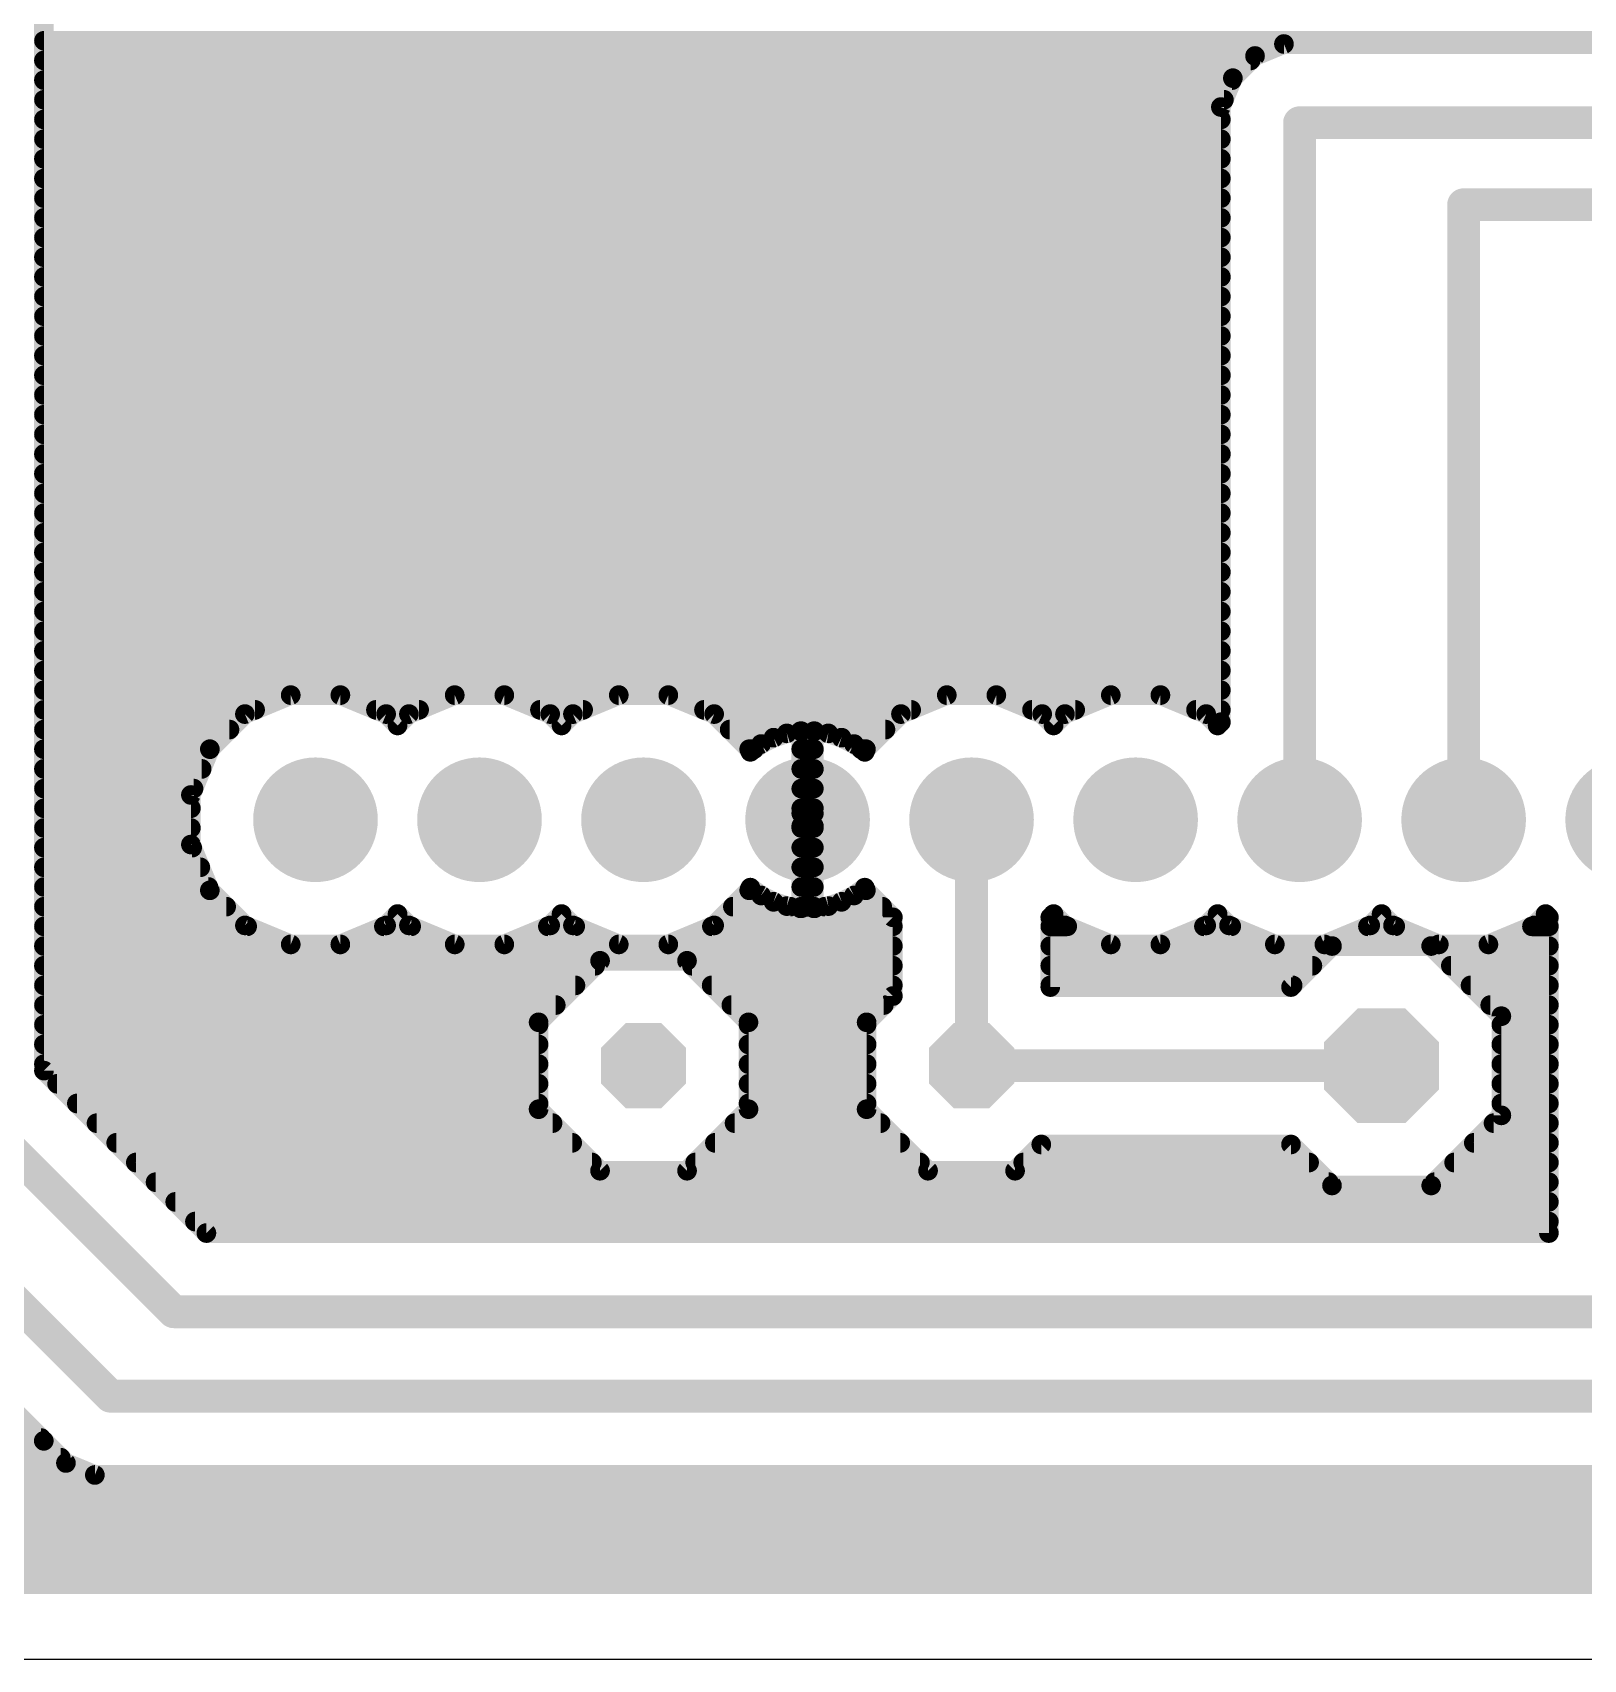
# Model space of a CAD drawing. Header units: millimetres. Extents: x 0 to 653, y 0 to 287.
# Drawn here: x 19.43 to 43.45, y 96.1 to 121.3 of the extents above; entities that cross this region are included whole.
import ezdxf

# ---------------------------------------------------------------- set-up
doc = ezdxf.new("R2010")
doc.units = ezdxf.units.MM
for name, color, linetype in [('16', 7, 'Continuous'), ('17', 7, 'Continuous'), ('20', 7, 'Continuous')]:
    doc.layers.add(name, color=color, linetype=linetype)

# ---------------------------------------------------------------- blocks, each defined once
blk = doc.blocks.new('ROUNDP')
at = {"const_width": 0.5}
blk.add_lwpolyline([(0, -0.25, 1), (0, 0.25, 1), (0, -0.25)], format="xyb", dxfattribs=at)
blk = doc.blocks.new('OCTAGONP')
at = {"const_width": 0.5}
blk.add_lwpolyline([(-0.25, -0.1036), (-0.25, 0.1036), (-0.1036, 0.25), (0.1036, 0.25), (0.25, 0.1036), (0.25, -0.1036), (0.1036, -0.25), (-0.1036, -0.25), (-0.25, -0.1036), (-0.25, 0.1036)], dxfattribs=at)

msp = doc.modelspace()

# ---------------------------------------------------------------- linework, layer by layer
at = {"layer": '16'}
for points, const_width in [([(19.607, 125.607), (19.607, 105.22)], 0.305), ([(19.607, 121.17), (66.856, 121.17)], 0.305), ([(38.362, 120.934), (38.81, 121.119)], 0.305), ([(38.81, 121.119), (66.805, 121.119)], 0.305), ([(19.607, 120.865), (38.294, 120.865)], 0.305), ([(38.019, 120.591), (38.362, 120.934)], 0.305), ([(19.607, 120.561), (38.006, 120.561)], 0.305), ([(37.833, 120.143), (38.019, 120.591)], 0.305), ([(19.607, 120.256), (37.88, 120.256)], 0.305), ([(37.833, 110.616), (37.833, 120.143)], 0.305), ([(19.607, 119.951), (37.833, 119.951)], 0.305), ([(39.053, 109.105), (39.053, 119.9)], 0.508), ([(39.053, 119.9), (67.31, 119.9)], 0.508), ([(19.607, 119.646), (37.833, 119.646)], 0.305), ([(19.607, 119.341), (37.833, 119.341)], 0.305), ([(19.607, 119.037), (37.833, 119.037)], 0.305), ([(19.607, 118.732), (37.833, 118.732)], 0.305), ([(41.593, 109.105), (41.593, 118.63)], 0.508), ([(41.593, 118.63), (67.945, 118.63)], 0.508), ([(19.607, 118.427), (37.833, 118.427)], 0.305), ([(19.607, 118.122), (37.833, 118.122)], 0.305), ([(19.607, 117.817), (37.833, 117.817)], 0.305), ([(19.607, 117.513), (37.833, 117.513)], 0.305), ([(19.607, 117.208), (37.833, 117.208)], 0.305), ([(19.607, 116.903), (37.833, 116.903)], 0.305), ([(19.607, 116.598), (37.833, 116.598)], 0.305), ([(19.607, 116.293), (37.833, 116.293)], 0.305), ([(19.607, 115.989), (37.833, 115.989)], 0.305), ([(19.607, 115.684), (37.833, 115.684)], 0.305), ([(19.607, 115.379), (37.833, 115.379)], 0.305), ([(19.607, 115.074), (37.833, 115.074)], 0.305), ([(19.607, 114.769), (37.833, 114.769)], 0.305), ([(19.607, 114.465), (37.833, 114.465)], 0.305), ([(19.607, 114.16), (37.833, 114.16)], 0.305), ([(19.607, 113.855), (37.833, 113.855)], 0.305), ([(19.607, 113.55), (37.833, 113.55)], 0.305), ([(19.607, 113.245), (37.833, 113.245)], 0.305), ([(19.607, 112.941), (37.833, 112.941)], 0.305), ([(19.607, 112.636), (37.833, 112.636)], 0.305), ([(19.607, 112.331), (37.833, 112.331)], 0.305), ([(19.607, 112.026), (37.833, 112.026)], 0.305), ([(19.607, 111.721), (37.833, 111.721)], 0.305), ([(19.607, 111.417), (37.833, 111.417)], 0.305), ([(19.607, 111.112), (37.833, 111.112)], 0.305), ([(22.719, 110.742), (23.428, 111.036)], 0.305), ([(23.428, 111.036), (24.197, 111.036)], 0.305), ([(24.197, 111.036), (24.906, 110.742)], 0.305), ([(25.259, 110.742), (25.968, 111.036)], 0.305), ([(25.968, 111.036), (26.736, 111.036)], 0.305), ([(26.736, 111.036), (27.446, 110.742)], 0.305), ([(27.799, 110.742), (28.509, 111.036)], 0.305), ([(28.509, 111.036), (29.276, 111.036)], 0.305), ([(29.276, 111.036), (29.986, 110.742)], 0.305), ([(32.879, 110.742), (33.589, 111.036)], 0.305), ([(33.589, 111.036), (34.356, 111.036)], 0.305), ([(34.356, 111.036), (35.066, 110.742)], 0.305), ([(35.419, 110.742), (36.129, 111.036)], 0.305), ([(36.129, 111.036), (36.897, 111.036)], 0.305), ([(36.897, 111.036), (37.606, 110.742)], 0.305), ([(19.607, 110.807), (22.877, 110.807)], 0.305), ([(22.176, 110.199), (22.719, 110.742)], 0.305), ([(24.748, 110.807), (25.417, 110.807)], 0.305), ([(24.906, 110.742), (25.082, 110.565)], 0.305), ([(25.082, 110.565), (25.259, 110.742)], 0.305), ([(27.288, 110.807), (27.957, 110.807)], 0.305), ([(27.446, 110.742), (27.622, 110.565)], 0.305), ([(27.622, 110.565), (27.799, 110.742)], 0.305), ([(29.828, 110.807), (33.037, 110.807)], 0.305), ([(29.986, 110.742), (30.529, 110.199)], 0.305), ([(32.336, 110.199), (32.879, 110.742)], 0.305), ([(34.908, 110.807), (35.577, 110.807)], 0.305), ([(35.066, 110.742), (35.242, 110.565)], 0.305), ([(35.242, 110.565), (35.419, 110.742)], 0.305), ([(37.448, 110.807), (37.833, 110.807)], 0.305), ([(37.606, 110.742), (37.782, 110.565)], 0.305), ([(19.607, 110.502), (22.48, 110.502)], 0.305), ([(30.226, 110.502), (32.639, 110.502)], 0.305), ([(31.111, 110.443), (31.325, 110.477)], 0.305), ([(31.325, 110.477), (31.335, 110.477)], 0.305), ([(31.335, 110.477), (31.335, 109.203)], 0.305), ([(31.53, 109.203), (31.53, 110.477)], 0.305), ([(31.53, 110.477), (31.54, 110.477)], 0.305), ([(31.54, 110.477), (31.754, 110.443)], 0.305), ([(37.782, 110.565), (37.833, 110.616)], 0.305), ([(30.546, 110.157), (30.714, 110.278)], 0.305), ([(30.714, 110.278), (30.906, 110.376)], 0.305), ([(30.906, 110.376), (31.111, 110.443)], 0.305), ([(31.754, 110.443), (31.959, 110.376)], 0.305), ([(31.959, 110.376), (32.151, 110.278)], 0.305), ([(32.151, 110.278), (32.319, 110.157)], 0.305), ([(19.607, 110.197), (22.175, 110.197)], 0.305), ([(21.882, 109.489), (22.176, 110.199)], 0.305), ([(30.529, 110.199), (30.546, 110.157)], 0.305), ([(30.529, 110.197), (30.602, 110.197)], 0.305), ([(31.335, 110.197), (31.53, 110.197)], 0.305), ([(32.263, 110.197), (32.336, 110.197)], 0.305), ([(32.319, 110.157), (32.336, 110.199)], 0.305), ([(19.607, 109.893), (22.049, 109.893)], 0.305), ([(31.335, 109.893), (31.53, 109.893)], 0.305), ([(19.607, 109.588), (21.923, 109.588)], 0.305), ([(21.882, 108.721), (21.882, 109.489)], 0.305), ([(31.335, 109.588), (31.53, 109.588)], 0.305), ([(19.607, 109.283), (21.882, 109.283)], 0.305), ([(31.335, 109.283), (31.53, 109.283)], 0.305), ([(31.335, 109.203), (31.53, 109.203)], 0.305), ([(33.972, 105.295), (33.972, 109.105)], 0.508), ([(19.607, 108.978), (21.882, 108.978)], 0.305), ([(31.53, 109.008), (31.335, 109.008)], 0.305), ([(31.335, 109.008), (31.335, 107.734)], 0.305), ([(31.335, 108.978), (31.53, 108.978)], 0.305), ([(31.53, 107.734), (31.53, 109.008)], 0.305), ([(22.176, 108.012), (21.882, 108.721)], 0.305), ([(19.607, 108.673), (21.902, 108.673)], 0.305), ([(31.335, 108.673), (31.53, 108.673)], 0.305), ([(19.607, 108.369), (22.028, 108.369)], 0.305), ([(31.335, 108.369), (31.53, 108.369)], 0.305), ([(19.607, 108.064), (22.154, 108.064)], 0.305), ([(22.719, 107.469), (22.176, 108.012)], 0.305), ([(30.529, 108.012), (29.986, 107.469)], 0.305), ([(30.546, 108.054), (30.529, 108.012)], 0.305), ([(30.714, 107.932), (30.546, 108.054)], 0.305), ([(31.335, 108.064), (31.53, 108.064)], 0.305), ([(32.319, 108.054), (32.151, 107.932)], 0.305), ([(32.336, 108.012), (32.319, 108.054)], 0.305), ([(32.753, 107.594), (32.336, 108.012)], 0.305), ([(19.607, 107.759), (22.429, 107.759)], 0.305), ([(30.276, 107.759), (31.164, 107.759)], 0.305), ([(30.906, 107.834), (30.714, 107.932)], 0.305), ([(31.111, 107.767), (30.906, 107.834)], 0.305), ([(31.325, 107.734), (31.111, 107.767)], 0.305), ([(31.335, 107.734), (31.325, 107.734)], 0.305), ([(31.335, 107.759), (31.53, 107.759)], 0.305), ([(31.54, 107.734), (31.53, 107.734)], 0.305), ([(31.754, 107.767), (31.54, 107.734)], 0.305), ([(31.701, 107.759), (32.589, 107.759)], 0.305), ([(31.959, 107.834), (31.754, 107.767)], 0.305), ([(32.151, 107.932), (31.959, 107.834)], 0.305), ([(19.607, 107.454), (22.754, 107.454)], 0.305), ([(23.428, 107.175), (22.719, 107.469)], 0.305), ([(24.906, 107.469), (24.197, 107.175)], 0.305), ([(24.871, 107.454), (25.294, 107.454)], 0.305), ([(25.082, 107.645), (24.906, 107.469)], 0.305), ([(25.259, 107.469), (25.082, 107.645)], 0.305), ([(25.968, 107.175), (25.259, 107.469)], 0.305), ([(27.446, 107.469), (26.736, 107.175)], 0.305), ([(27.411, 107.454), (27.834, 107.454)], 0.305), ([(27.622, 107.645), (27.446, 107.469)], 0.305), ([(27.799, 107.469), (27.622, 107.645)], 0.305), ([(28.509, 107.175), (27.799, 107.469)], 0.305), ([(29.986, 107.469), (29.276, 107.175)], 0.305), ([(29.951, 107.454), (32.753, 107.454)], 0.305), ([(32.753, 106.375), (32.753, 107.594)], 0.305), ([(35.242, 107.645), (35.192, 107.594)], 0.305), ([(35.192, 107.594), (35.192, 106.514)], 0.305), ([(35.192, 107.454), (35.454, 107.454)], 0.305), ([(35.419, 107.469), (35.242, 107.645)], 0.305), ([(36.129, 107.175), (35.419, 107.469)], 0.305), ([(37.606, 107.469), (36.897, 107.175)], 0.305), ([(37.571, 107.454), (37.994, 107.454)], 0.305), ([(37.782, 107.645), (37.606, 107.469)], 0.305), ([(37.959, 107.469), (37.782, 107.645)], 0.305), ([(38.669, 107.175), (37.959, 107.469)], 0.305), ([(40.146, 107.469), (39.437, 107.175)], 0.305), ([(40.111, 107.454), (40.534, 107.454)], 0.305), ([(40.322, 107.645), (40.146, 107.469)], 0.305), ([(40.499, 107.469), (40.322, 107.645)], 0.305), ([(41.209, 107.175), (40.499, 107.469)], 0.305), ([(42.686, 107.469), (41.977, 107.175)], 0.305), ([(42.651, 107.454), (42.913, 107.454)], 0.305), ([(42.862, 107.645), (42.686, 107.469)], 0.305), ([(42.913, 107.594), (42.862, 107.645)], 0.305), ([(42.913, 102.704), (42.913, 107.594)], 0.305), ([(19.607, 107.149), (32.753, 107.149)], 0.305), ([(24.197, 107.175), (23.428, 107.175)], 0.305), ([(26.736, 107.175), (25.968, 107.175)], 0.305), ([(29.276, 107.175), (28.509, 107.175)], 0.305), ([(35.192, 107.149), (39.554, 107.149)], 0.305), ([(36.897, 107.175), (36.129, 107.175)], 0.305), ([(39.437, 107.175), (38.669, 107.175)], 0.305), ([(38.919, 106.514), (39.554, 107.149)], 0.305), ([(39.554, 107.149), (41.09, 107.149)], 0.305), ([(41.09, 107.149), (42.177, 106.063)], 0.305), ([(41.09, 107.149), (42.913, 107.149)], 0.305), ([(41.977, 107.175), (41.209, 107.175)], 0.305), ([(19.607, 106.845), (28.143, 106.845)], 0.305), ([(27.267, 105.968), (28.219, 106.921)], 0.305), ([(28.219, 106.921), (29.566, 106.921)], 0.305), ([(29.566, 106.921), (30.518, 105.968)], 0.305), ([(29.642, 106.845), (32.753, 106.845)], 0.305), ([(35.192, 106.845), (39.25, 106.845)], 0.305), ([(41.395, 106.845), (42.913, 106.845)], 0.305), ([(19.607, 106.54), (27.838, 106.54)], 0.305), ([(29.947, 106.54), (32.753, 106.54)], 0.305), ([(35.192, 106.54), (38.945, 106.54)], 0.305), ([(35.192, 106.514), (38.919, 106.514)], 0.305), ([(41.7, 106.54), (42.913, 106.54)], 0.305), ([(19.607, 106.235), (27.533, 106.235)], 0.305), ([(30.252, 106.235), (32.613, 106.235)], 0.305), ([(32.347, 105.968), (32.753, 106.375)], 0.305), ([(42.005, 106.235), (42.913, 106.235)], 0.305), ([(19.607, 105.93), (27.267, 105.93)], 0.305), ([(27.267, 104.622), (27.267, 105.968)], 0.305), ([(30.518, 105.968), (30.518, 104.622)], 0.305), ([(30.518, 105.93), (32.347, 105.93)], 0.305), ([(32.347, 104.622), (32.347, 105.968)], 0.305), ([(42.177, 106.063), (42.177, 104.527)], 0.305), ([(42.177, 105.93), (42.913, 105.93)], 0.305), ([(19.607, 105.625), (27.267, 105.625)], 0.305), ([(30.518, 105.625), (32.347, 105.625)], 0.305), ([(42.177, 105.625), (42.913, 105.625)], 0.305), ([(19.607, 105.321), (27.267, 105.321)], 0.305), ([(19.607, 105.22), (22.122, 102.704)], 0.305), ([(30.518, 105.321), (32.347, 105.321)], 0.305), ([(40.322, 105.295), (33.972, 105.295)], 0.508), ([(42.177, 105.321), (42.913, 105.321)], 0.305), ([(19.811, 105.016), (27.267, 105.016)], 0.305), ([(30.518, 105.016), (32.347, 105.016)], 0.305), ([(42.177, 105.016), (42.913, 105.016)], 0.305), ([(21.617, 101.485), (18.387, 104.715)], 0.508), ([(20.116, 104.711), (27.267, 104.711)], 0.305), ([(30.518, 104.711), (32.347, 104.711)], 0.305), ([(42.177, 104.711), (42.913, 104.711)], 0.305), ([(28.219, 103.67), (27.267, 104.622)], 0.305), ([(30.518, 104.622), (29.566, 103.67)], 0.305), ([(33.299, 103.67), (32.347, 104.622)], 0.305), ([(42.177, 104.527), (41.09, 103.441)], 0.305), ([(20.421, 104.406), (27.483, 104.406)], 0.305), ([(30.302, 104.406), (32.563, 104.406)], 0.305), ([(42.056, 104.406), (42.913, 104.406)], 0.305), ([(20.726, 104.101), (27.787, 104.101)], 0.305), ([(29.998, 104.101), (32.867, 104.101)], 0.305), ([(35.052, 104.076), (34.646, 103.67)], 0.305), ([(38.919, 104.076), (35.052, 104.076)], 0.305), ([(39.554, 103.441), (38.919, 104.076)], 0.305), ([(41.751, 104.101), (42.913, 104.101)], 0.305), ([(17.145, 103.669), (20.637, 100.177)], 0.508), ([(21.03, 103.797), (28.092, 103.797)], 0.305), ([(29.566, 103.67), (28.219, 103.67)], 0.305), ([(29.693, 103.797), (33.172, 103.797)], 0.305), ([(34.646, 103.67), (33.299, 103.67)], 0.305), ([(34.773, 103.797), (39.199, 103.797)], 0.305), ([(41.446, 103.797), (42.913, 103.797)], 0.305), ([(21.335, 103.492), (39.504, 103.492)], 0.305), ([(41.09, 103.441), (39.554, 103.441)], 0.305), ([(41.141, 103.492), (42.913, 103.492)], 0.305), ([(21.64, 103.187), (42.913, 103.187)], 0.305), ([(21.945, 102.882), (42.913, 102.882)], 0.305), ([(22.122, 102.704), (42.913, 102.704)], 0.305), ([(19.604, 99.486), (16.454, 102.636)], 0.305), ([(44.133, 101.485), (21.617, 101.485)], 0.508), ([(20.637, 100.177), (46.672, 100.177)], 0.508), ([(3.856, 99.529), (19.561, 99.529)], 0.305), ([(19.947, 99.143), (19.604, 99.486)], 0.305), ([(3.99, 99.225), (19.866, 99.225)], 0.305), ([(20.395, 98.958), (19.947, 99.143)], 0.305), ([(4.108, 98.92), (86.347, 98.92)], 0.305), ([(46.915, 98.958), (20.395, 98.958)], 0.305), ([(4.108, 98.615), (86.347, 98.615)], 0.305), ([(4.106, 98.31), (86.347, 98.31)], 0.305), ([(3.98, 98.005), (86.347, 98.005)], 0.305), ([(3.831, 97.701), (86.347, 97.701)], 0.305), ([(3.526, 97.396), (86.347, 97.396)], 0.305), ([(3.357, 97.269), (86.347, 97.269)], 0.305)]:
    msp.add_lwpolyline(points, dxfattribs=dict(at, const_width=const_width))
for points, const_width in [([(19.607, 121.094, -1), (19.607, 121.246)], 0.152), ([(38.81, 121.043, -1), (38.81, 121.196)], 0.152), ([(38.781, 121.19, -1), (38.839, 121.049)], 0.152), ([(19.607, 120.789, -1), (19.607, 120.942)], 0.152), ([(38.391, 120.863, -1), (38.333, 121.004)], 0.152), ([(38.294, 120.942, -1), (38.294, 120.789)], 0.152), ([(38.308, 120.988, -1), (38.416, 120.88)], 0.152), ([(19.607, 120.484, -1), (19.607, 120.637)], 0.152), ([(38.073, 120.537, -1), (37.965, 120.645)], 0.152), ([(37.949, 120.62, -1), (38.089, 120.562)], 0.152), ([(38.006, 120.637, -1), (38.006, 120.484)], 0.152), ([(19.607, 120.18, -1), (19.607, 120.332)], 0.152), ([(37.757, 120.143, -1), (37.91, 120.143)], 0.152), ([(37.904, 120.114, -1), (37.763, 120.172)], 0.152), ([(37.88, 120.332, -1), (37.88, 120.18)], 0.152), ([(19.607, 119.875, -1), (19.607, 120.027)], 0.152), ([(37.833, 120.027, -1), (37.833, 119.875)], 0.152), ([(38.925, 119.9, -1), (39.179, 119.9)], 0.254), ([(39.053, 119.773, -1), (39.053, 120.027)], 0.254), ([(19.607, 119.57, -1), (19.607, 119.722)], 0.152), ([(37.833, 119.722, -1), (37.833, 119.57)], 0.152), ([(19.607, 119.265, -1), (19.607, 119.418)], 0.152), ([(37.833, 119.418, -1), (37.833, 119.265)], 0.152), ([(19.607, 118.96, -1), (19.607, 119.113)], 0.152), ([(37.833, 119.113, -1), (37.833, 118.96)], 0.152), ([(19.607, 118.656, -1), (19.607, 118.808)], 0.152), ([(37.833, 118.808, -1), (37.833, 118.656)], 0.152), ([(41.465, 118.63, -1), (41.719, 118.63)], 0.254), ([(41.593, 118.503, -1), (41.593, 118.757)], 0.254), ([(19.607, 118.351, -1), (19.607, 118.503)], 0.152), ([(37.833, 118.503, -1), (37.833, 118.351)], 0.152), ([(19.607, 118.046, -1), (19.607, 118.198)], 0.152), ([(37.833, 118.198, -1), (37.833, 118.046)], 0.152), ([(19.607, 117.741, -1), (19.607, 117.894)], 0.152), ([(37.833, 117.894, -1), (37.833, 117.741)], 0.152), ([(19.607, 117.436, -1), (19.607, 117.589)], 0.152), ([(37.833, 117.589, -1), (37.833, 117.436)], 0.152), ([(19.607, 117.132, -1), (19.607, 117.284)], 0.152), ([(37.833, 117.284, -1), (37.833, 117.132)], 0.152), ([(19.607, 116.827, -1), (19.607, 116.979)], 0.152), ([(37.833, 116.979, -1), (37.833, 116.827)], 0.152), ([(19.607, 116.522, -1), (19.607, 116.674)], 0.152), ([(37.833, 116.674, -1), (37.833, 116.522)], 0.152), ([(19.607, 116.217, -1), (19.607, 116.37)], 0.152), ([(37.833, 116.37, -1), (37.833, 116.217)], 0.152), ([(19.607, 115.912, -1), (19.607, 116.065)], 0.152), ([(37.833, 116.065, -1), (37.833, 115.912)], 0.152), ([(19.607, 115.608, -1), (19.607, 115.76)], 0.152), ([(37.833, 115.76, -1), (37.833, 115.608)], 0.152), ([(19.607, 115.303, -1), (19.607, 115.455)], 0.152), ([(37.833, 115.455, -1), (37.833, 115.303)], 0.152), ([(19.607, 114.998, -1), (19.607, 115.15)], 0.152), ([(37.833, 115.15, -1), (37.833, 114.998)], 0.152), ([(19.607, 114.693, -1), (19.607, 114.846)], 0.152), ([(37.833, 114.846, -1), (37.833, 114.693)], 0.152), ([(19.607, 114.388, -1), (19.607, 114.541)], 0.152), ([(37.833, 114.541, -1), (37.833, 114.388)], 0.152), ([(19.607, 114.084, -1), (19.607, 114.236)], 0.152), ([(37.833, 114.236, -1), (37.833, 114.084)], 0.152), ([(19.607, 113.779, -1), (19.607, 113.931)], 0.152), ([(37.833, 113.931, -1), (37.833, 113.779)], 0.152), ([(19.607, 113.474, -1), (19.607, 113.626)], 0.152), ([(37.833, 113.626, -1), (37.833, 113.474)], 0.152), ([(19.607, 113.169, -1), (19.607, 113.322)], 0.152), ([(37.833, 113.322, -1), (37.833, 113.169)], 0.152), ([(19.607, 112.864, -1), (19.607, 113.017)], 0.152), ([(37.833, 113.017, -1), (37.833, 112.864)], 0.152), ([(19.607, 112.56, -1), (19.607, 112.712)], 0.152), ([(37.833, 112.712, -1), (37.833, 112.56)], 0.152), ([(19.607, 112.255, -1), (19.607, 112.407)], 0.152), ([(37.833, 112.407, -1), (37.833, 112.255)], 0.152), ([(19.607, 111.95, -1), (19.607, 112.102)], 0.152), ([(37.833, 112.102, -1), (37.833, 111.95)], 0.152), ([(19.607, 111.645, -1), (19.607, 111.798)], 0.152), ([(37.833, 111.798, -1), (37.833, 111.645)], 0.152), ([(19.607, 111.34, -1), (19.607, 111.493)], 0.152), ([(37.833, 111.493, -1), (37.833, 111.34)], 0.152), ([(19.607, 111.036, -1), (19.607, 111.188)], 0.152), ([(23.428, 110.959, -1), (23.428, 111.112)], 0.152), ([(23.399, 111.106, -1), (23.458, 110.965)], 0.152), ([(24.167, 110.965, -1), (24.226, 111.106)], 0.152), ([(24.197, 111.112, -1), (24.197, 110.959)], 0.152), ([(25.968, 110.959, -1), (25.968, 111.112)], 0.152), ([(25.939, 111.106, -1), (25.998, 110.965)], 0.152), ([(26.707, 110.965, -1), (26.766, 111.106)], 0.152), ([(26.736, 111.112, -1), (26.736, 110.959)], 0.152), ([(28.509, 110.959, -1), (28.509, 111.112)], 0.152), ([(28.479, 111.106, -1), (28.538, 110.965)], 0.152), ([(29.247, 110.965, -1), (29.306, 111.106)], 0.152), ([(29.276, 111.112, -1), (29.276, 110.959)], 0.152), ([(33.589, 110.959, -1), (33.589, 111.112)], 0.152), ([(33.559, 111.106, -1), (33.618, 110.965)], 0.152), ([(34.327, 110.965, -1), (34.386, 111.106)], 0.152), ([(34.356, 111.112, -1), (34.356, 110.959)], 0.152), ([(36.129, 110.959, -1), (36.129, 111.112)], 0.152), ([(36.099, 111.106, -1), (36.158, 110.965)], 0.152), ([(36.867, 110.965, -1), (36.926, 111.106)], 0.152), ([(36.897, 111.112, -1), (36.897, 110.959)], 0.152), ([(37.833, 111.188, -1), (37.833, 111.036)], 0.152), ([(19.607, 110.731, -1), (19.607, 110.883)], 0.152), ([(22.748, 110.671, -1), (22.69, 110.812)], 0.152), ([(22.665, 110.796, -1), (22.773, 110.688)], 0.152), ([(22.877, 110.883, -1), (22.877, 110.731)], 0.152), ([(24.748, 110.731, -1), (24.748, 110.883)], 0.152), ([(24.852, 110.688, -1), (24.96, 110.796)], 0.152), ([(24.935, 110.812, -1), (24.877, 110.671)], 0.152), ([(25.288, 110.671, -1), (25.23, 110.812)], 0.152), ([(25.205, 110.796, -1), (25.313, 110.688)], 0.152), ([(25.417, 110.883, -1), (25.417, 110.731)], 0.152), ([(27.288, 110.731, -1), (27.288, 110.883)], 0.152), ([(27.392, 110.688, -1), (27.5, 110.796)], 0.152), ([(27.475, 110.812, -1), (27.417, 110.671)], 0.152), ([(27.828, 110.671, -1), (27.77, 110.812)], 0.152), ([(27.745, 110.796, -1), (27.853, 110.688)], 0.152), ([(27.957, 110.883, -1), (27.957, 110.731)], 0.152), ([(29.828, 110.731, -1), (29.828, 110.883)], 0.152), ([(29.932, 110.688, -1), (30.04, 110.796)], 0.152), ([(30.015, 110.812, -1), (29.957, 110.671)], 0.152), ([(32.908, 110.671, -1), (32.85, 110.812)], 0.152), ([(32.825, 110.796, -1), (32.933, 110.688)], 0.152), ([(33.037, 110.883, -1), (33.037, 110.731)], 0.152), ([(34.908, 110.731, -1), (34.908, 110.883)], 0.152), ([(35.012, 110.688, -1), (35.12, 110.796)], 0.152), ([(35.095, 110.812, -1), (35.037, 110.671)], 0.152), ([(35.448, 110.671, -1), (35.39, 110.812)], 0.152), ([(35.365, 110.796, -1), (35.473, 110.688)], 0.152), ([(35.577, 110.883, -1), (35.577, 110.731)], 0.152), ([(37.448, 110.731, -1), (37.448, 110.883)], 0.152), ([(37.552, 110.688, -1), (37.66, 110.796)], 0.152), ([(37.635, 110.812, -1), (37.577, 110.671)], 0.152), ([(37.833, 110.883, -1), (37.833, 110.731)], 0.152), ([(19.607, 110.426, -1), (19.607, 110.578)], 0.152), ([(22.48, 110.578, -1), (22.48, 110.426)], 0.152), ([(25.136, 110.511, -1), (25.029, 110.619)], 0.152), ([(25.136, 110.619, -1), (25.029, 110.511)], 0.152), ([(27.676, 110.511, -1), (27.569, 110.619)], 0.152), ([(27.676, 110.619, -1), (27.569, 110.511)], 0.152), ([(30.226, 110.426, -1), (30.226, 110.578)], 0.152), ([(31.325, 110.401, -1), (31.325, 110.553)], 0.152), ([(31.259, 110.477, -1), (31.411, 110.477)], 0.152), ([(31.313, 110.552, -1), (31.337, 110.401)], 0.152), ([(31.335, 110.553, -1), (31.335, 110.401)], 0.152), ([(31.454, 110.477, -1), (31.606, 110.477)], 0.152), ([(31.53, 110.401, -1), (31.53, 110.553)], 0.152), ([(31.529, 110.401, -1), (31.552, 110.552)], 0.152), ([(31.54, 110.553, -1), (31.54, 110.401)], 0.152), ([(32.639, 110.578, -1), (32.639, 110.426)], 0.152), ([(35.296, 110.511, -1), (35.189, 110.619)], 0.152), ([(35.296, 110.619, -1), (35.189, 110.511)], 0.152), ([(37.836, 110.511, -1), (37.729, 110.619)], 0.152), ([(37.836, 110.619, -1), (37.729, 110.511)], 0.152), ([(37.91, 110.616, -1), (37.757, 110.616)], 0.152), ([(37.779, 110.67, -1), (37.887, 110.562)], 0.152), ([(30.748, 110.21, -1), (30.679, 110.346)], 0.152), ([(30.669, 110.34, -1), (30.758, 110.217)], 0.152), ([(30.93, 110.304, -1), (30.882, 110.449)], 0.152), ([(30.871, 110.444, -1), (30.941, 110.308)], 0.152), ([(31.123, 110.368, -1), (31.099, 110.518)], 0.152), ([(31.088, 110.515, -1), (31.135, 110.371)], 0.152), ([(31.73, 110.371, -1), (31.777, 110.515)], 0.152), ([(31.766, 110.518, -1), (31.742, 110.368)], 0.152), ([(31.924, 110.308, -1), (31.994, 110.444)], 0.152), ([(31.983, 110.449, -1), (31.936, 110.304)], 0.152), ([(32.107, 110.217, -1), (32.196, 110.34)], 0.152), ([(32.186, 110.346, -1), (32.117, 110.21)], 0.152), ([(19.607, 110.121, -1), (19.607, 110.274)], 0.152), ([(22.23, 110.145, -1), (22.122, 110.253)], 0.152), ([(22.106, 110.228, -1), (22.246, 110.169)], 0.152), ([(22.175, 110.274, -1), (22.175, 110.121)], 0.152), ([(30.459, 110.169, -1), (30.599, 110.228)], 0.152), ([(30.529, 110.121, -1), (30.529, 110.274)], 0.152), ([(30.591, 110.095, -1), (30.502, 110.218)], 0.152), ([(30.583, 110.253, -1), (30.475, 110.145)], 0.152), ([(30.617, 110.186, -1), (30.476, 110.128)], 0.152), ([(30.602, 110.274, -1), (30.602, 110.121)], 0.152), ([(31.335, 110.121, -1), (31.335, 110.274)], 0.152), ([(31.53, 110.274, -1), (31.53, 110.121)], 0.152), ([(32.263, 110.121, -1), (32.263, 110.274)], 0.152), ([(32.389, 110.128, -1), (32.248, 110.186)], 0.152), ([(32.39, 110.145, -1), (32.282, 110.253)], 0.152), ([(32.266, 110.228, -1), (32.406, 110.169)], 0.152), ([(32.363, 110.218, -1), (32.274, 110.095)], 0.152), ([(32.336, 110.274, -1), (32.336, 110.121)], 0.152), ([(19.607, 109.816, -1), (19.607, 109.969)], 0.152), ([(22.049, 109.969, -1), (22.049, 109.816)], 0.152), ([(31.335, 109.816, -1), (31.335, 109.969)], 0.152), ([(31.53, 109.969, -1), (31.53, 109.816)], 0.152), ([(19.607, 109.512, -1), (19.607, 109.664)], 0.152), ([(21.806, 109.489, -1), (21.958, 109.489)], 0.152), ([(21.923, 109.664, -1), (21.923, 109.512)], 0.152), ([(31.335, 109.512, -1), (31.335, 109.664)], 0.152), ([(31.53, 109.664, -1), (31.53, 109.512)], 0.152), ([(19.607, 109.207, -1), (19.607, 109.359)], 0.152), ([(21.953, 109.46, -1), (21.812, 109.518)], 0.152), ([(21.882, 109.359, -1), (21.882, 109.207)], 0.152), ([(31.335, 109.127, -1), (31.335, 109.279)], 0.152), ([(31.335, 109.207, -1), (31.335, 109.359)], 0.152), ([(31.53, 109.359, -1), (31.53, 109.207)], 0.152), ([(31.53, 109.279, -1), (31.53, 109.127)], 0.152), ([(33.846, 109.105, -1), (34.099, 109.105)], 0.254), ([(19.607, 108.902, -1), (19.607, 109.054)], 0.152), ([(21.882, 109.054, -1), (21.882, 108.902)], 0.152), ([(31.411, 109.203, -1), (31.259, 109.203)], 0.152), ([(31.335, 108.931, -1), (31.335, 109.084)], 0.152), ([(31.259, 109.008, -1), (31.411, 109.008)], 0.152), ([(31.335, 108.902, -1), (31.335, 109.054)], 0.152), ([(31.606, 109.203, -1), (31.454, 109.203)], 0.152), ([(31.454, 109.008, -1), (31.606, 109.008)], 0.152), ([(31.53, 109.084, -1), (31.53, 108.931)], 0.152), ([(31.53, 109.054, -1), (31.53, 108.902)], 0.152), ([(39.179, 109.105, -1), (38.925, 109.105)], 0.254), ([(41.719, 109.105, -1), (41.465, 109.105)], 0.254), ([(21.812, 108.692, -1), (21.953, 108.75)], 0.152), ([(19.607, 108.597, -1), (19.607, 108.75)], 0.152), ([(21.958, 108.721, -1), (21.806, 108.721)], 0.152), ([(21.902, 108.75, -1), (21.902, 108.597)], 0.152), ([(31.335, 108.597, -1), (31.335, 108.75)], 0.152), ([(31.53, 108.75, -1), (31.53, 108.597)], 0.152), ([(19.607, 108.292, -1), (19.607, 108.445)], 0.152), ([(22.028, 108.445, -1), (22.028, 108.292)], 0.152), ([(31.335, 108.292, -1), (31.335, 108.445)], 0.152), ([(31.53, 108.445, -1), (31.53, 108.292)], 0.152), ([(19.607, 107.988, -1), (19.607, 108.14)], 0.152), ([(22.122, 107.958, -1), (22.23, 108.066)], 0.152), ([(22.246, 108.041, -1), (22.106, 107.983)], 0.152), ([(22.154, 108.14, -1), (22.154, 107.988)], 0.152), ([(30.599, 107.983, -1), (30.459, 108.041)], 0.152), ([(30.502, 107.992, -1), (30.591, 108.115)], 0.152), ([(30.475, 108.066, -1), (30.583, 107.958)], 0.152), ([(30.476, 108.083, -1), (30.617, 108.024)], 0.152), ([(31.335, 107.988, -1), (31.335, 108.14)], 0.152), ([(31.53, 108.14, -1), (31.53, 107.988)], 0.152), ([(32.248, 108.024, -1), (32.389, 108.083)], 0.152), ([(32.282, 107.958, -1), (32.39, 108.066)], 0.152), ([(32.406, 108.041, -1), (32.266, 107.983)], 0.152), ([(32.274, 108.115, -1), (32.363, 107.992)], 0.152), ([(19.607, 107.683, -1), (19.607, 107.835)], 0.152), ([(22.429, 107.835, -1), (22.429, 107.683)], 0.152), ([(30.276, 107.683, -1), (30.276, 107.835)], 0.152), ([(30.679, 107.864, -1), (30.748, 108)], 0.152), ([(30.758, 107.994, -1), (30.669, 107.87)], 0.152), ([(30.882, 107.762, -1), (30.93, 107.907)], 0.152), ([(30.941, 107.902, -1), (30.871, 107.766)], 0.152), ([(31.099, 107.692, -1), (31.123, 107.843)], 0.152), ([(31.135, 107.84, -1), (31.088, 107.695)], 0.152), ([(31.164, 107.835, -1), (31.164, 107.683)], 0.152), ([(31.325, 107.657, -1), (31.325, 107.81)], 0.152), ([(31.335, 107.683, -1), (31.335, 107.835)], 0.152), ([(31.337, 107.809, -1), (31.313, 107.658)], 0.152), ([(31.335, 107.81, -1), (31.335, 107.657)], 0.152), ([(31.53, 107.657, -1), (31.53, 107.81)], 0.152), ([(31.552, 107.658, -1), (31.529, 107.809)], 0.152), ([(31.53, 107.835, -1), (31.53, 107.683)], 0.152), ([(31.54, 107.81, -1), (31.54, 107.657)], 0.152), ([(31.701, 107.683, -1), (31.701, 107.835)], 0.152), ([(31.777, 107.695, -1), (31.73, 107.84)], 0.152), ([(31.742, 107.843, -1), (31.766, 107.692)], 0.152), ([(31.994, 107.766, -1), (31.924, 107.902)], 0.152), ([(31.936, 107.907, -1), (31.983, 107.762)], 0.152), ([(32.196, 107.87, -1), (32.107, 107.994)], 0.152), ([(32.117, 108, -1), (32.186, 107.864)], 0.152), ([(32.589, 107.835, -1), (32.589, 107.683)], 0.152), ([(19.607, 107.378, -1), (19.607, 107.53)], 0.152), ([(22.69, 107.398, -1), (22.748, 107.539)], 0.152), ([(22.773, 107.523, -1), (22.665, 107.415)], 0.152), ([(22.754, 107.53, -1), (22.754, 107.378)], 0.152), ([(24.871, 107.378, -1), (24.871, 107.53)], 0.152), ([(24.96, 107.415, -1), (24.852, 107.523)], 0.152), ([(24.877, 107.539, -1), (24.935, 107.398)], 0.152), ([(25.029, 107.591, -1), (25.136, 107.699)], 0.152), ([(25.029, 107.699, -1), (25.136, 107.591)], 0.152), ([(25.23, 107.398, -1), (25.288, 107.539)], 0.152), ([(25.313, 107.523, -1), (25.205, 107.415)], 0.152), ([(25.294, 107.53, -1), (25.294, 107.378)], 0.152), ([(27.411, 107.378, -1), (27.411, 107.53)], 0.152), ([(27.5, 107.415, -1), (27.392, 107.523)], 0.152), ([(27.417, 107.539, -1), (27.475, 107.398)], 0.152), ([(27.569, 107.591, -1), (27.676, 107.699)], 0.152), ([(27.569, 107.699, -1), (27.676, 107.591)], 0.152), ([(27.77, 107.398, -1), (27.828, 107.539)], 0.152), ([(27.853, 107.523, -1), (27.745, 107.415)], 0.152), ([(27.834, 107.53, -1), (27.834, 107.378)], 0.152), ([(29.951, 107.378, -1), (29.951, 107.53)], 0.152), ([(30.04, 107.415, -1), (29.932, 107.523)], 0.152), ([(29.957, 107.539, -1), (30.015, 107.398)], 0.152), ([(31.411, 107.734, -1), (31.259, 107.734)], 0.152), ([(31.606, 107.734, -1), (31.454, 107.734)], 0.152), ([(32.677, 107.594, -1), (32.83, 107.594)], 0.152), ([(32.807, 107.648, -1), (32.699, 107.54)], 0.152), ([(32.753, 107.53, -1), (32.753, 107.378)], 0.152), ([(35.115, 107.594, -1), (35.268, 107.594)], 0.152), ([(35.246, 107.54, -1), (35.138, 107.648)], 0.152), ([(35.192, 107.378, -1), (35.192, 107.53)], 0.152), ([(35.189, 107.591, -1), (35.296, 107.699)], 0.152), ([(35.189, 107.699, -1), (35.296, 107.591)], 0.152), ([(35.39, 107.398, -1), (35.448, 107.539)], 0.152), ([(35.473, 107.523, -1), (35.365, 107.415)], 0.152), ([(35.454, 107.53, -1), (35.454, 107.378)], 0.152), ([(37.571, 107.378, -1), (37.571, 107.53)], 0.152), ([(37.66, 107.415, -1), (37.552, 107.523)], 0.152), ([(37.577, 107.539, -1), (37.635, 107.398)], 0.152), ([(37.729, 107.591, -1), (37.836, 107.699)], 0.152), ([(37.729, 107.699, -1), (37.836, 107.591)], 0.152), ([(37.93, 107.398, -1), (37.988, 107.539)], 0.152), ([(38.013, 107.523, -1), (37.905, 107.415)], 0.152), ([(37.994, 107.53, -1), (37.994, 107.378)], 0.152), ([(40.111, 107.378, -1), (40.111, 107.53)], 0.152), ([(40.2, 107.415, -1), (40.092, 107.523)], 0.152), ([(40.117, 107.539, -1), (40.175, 107.398)], 0.152), ([(40.269, 107.591, -1), (40.376, 107.699)], 0.152), ([(40.269, 107.699, -1), (40.376, 107.591)], 0.152), ([(40.47, 107.398, -1), (40.528, 107.539)], 0.152), ([(40.553, 107.523, -1), (40.445, 107.415)], 0.152), ([(40.534, 107.53, -1), (40.534, 107.378)], 0.152), ([(42.651, 107.378, -1), (42.651, 107.53)], 0.152), ([(42.74, 107.415, -1), (42.632, 107.523)], 0.152), ([(42.657, 107.539, -1), (42.715, 107.398)], 0.152), ([(42.809, 107.591, -1), (42.916, 107.699)], 0.152), ([(42.809, 107.699, -1), (42.916, 107.591)], 0.152), ([(42.837, 107.594, -1), (42.989, 107.594)], 0.152), ([(42.967, 107.648, -1), (42.859, 107.54)], 0.152), ([(42.913, 107.53, -1), (42.913, 107.378)], 0.152), ([(19.607, 107.073, -1), (19.607, 107.226)], 0.152), ([(23.428, 107.099, -1), (23.428, 107.251)], 0.152), ([(23.458, 107.245, -1), (23.399, 107.104)], 0.152), ([(24.226, 107.104, -1), (24.167, 107.245)], 0.152), ([(24.197, 107.251, -1), (24.197, 107.099)], 0.152), ([(25.968, 107.099, -1), (25.968, 107.251)], 0.152), ([(25.998, 107.245, -1), (25.939, 107.104)], 0.152), ([(26.766, 107.104, -1), (26.707, 107.245)], 0.152), ([(26.736, 107.251, -1), (26.736, 107.099)], 0.152), ([(28.509, 107.099, -1), (28.509, 107.251)], 0.152), ([(28.538, 107.245, -1), (28.479, 107.104)], 0.152), ([(29.306, 107.104, -1), (29.247, 107.245)], 0.152), ([(29.276, 107.251, -1), (29.276, 107.099)], 0.152), ([(32.753, 107.226, -1), (32.753, 107.073)], 0.152), ([(35.192, 107.073, -1), (35.192, 107.226)], 0.152), ([(36.129, 107.099, -1), (36.129, 107.251)], 0.152), ([(36.158, 107.245, -1), (36.099, 107.104)], 0.152), ([(36.926, 107.104, -1), (36.867, 107.245)], 0.152), ([(36.897, 107.251, -1), (36.897, 107.099)], 0.152), ([(38.669, 107.099, -1), (38.669, 107.251)], 0.152), ([(38.698, 107.245, -1), (38.639, 107.104)], 0.152), ([(39.466, 107.104, -1), (39.407, 107.245)], 0.152), ([(39.437, 107.251, -1), (39.437, 107.099)], 0.152), ([(39.554, 107.073, -1), (39.554, 107.226)], 0.152), ([(39.501, 107.203, -1), (39.608, 107.095)], 0.152), ([(39.554, 107.226, -1), (39.554, 107.073)], 0.152), ([(41.037, 107.095, -1), (41.144, 107.203)], 0.152), ([(41.09, 107.073, -1), (41.09, 107.226)], 0.152), ([(41.09, 107.226, -1), (41.09, 107.073)], 0.152), ([(41.209, 107.099, -1), (41.209, 107.251)], 0.152), ([(41.238, 107.245, -1), (41.179, 107.104)], 0.152), ([(42.006, 107.104, -1), (41.947, 107.245)], 0.152), ([(41.977, 107.251, -1), (41.977, 107.099)], 0.152), ([(42.913, 107.226, -1), (42.913, 107.073)], 0.152), ([(19.607, 106.768, -1), (19.607, 106.921)], 0.152), ([(28.219, 106.845, -1), (28.219, 106.997)], 0.152), ([(28.143, 106.921, -1), (28.143, 106.768)], 0.152), ([(28.165, 106.975, -1), (28.273, 106.867)], 0.152), ([(29.512, 106.867, -1), (29.62, 106.975)], 0.152), ([(29.566, 106.997, -1), (29.566, 106.845)], 0.152), ([(29.642, 106.768, -1), (29.642, 106.921)], 0.152), ([(32.753, 106.921, -1), (32.753, 106.768)], 0.152), ([(35.192, 106.768, -1), (35.192, 106.921)], 0.152), ([(39.25, 106.921, -1), (39.25, 106.768)], 0.152), ([(41.395, 106.768, -1), (41.395, 106.921)], 0.152), ([(42.913, 106.921, -1), (42.913, 106.768)], 0.152), ([(19.607, 106.464, -1), (19.607, 106.616)], 0.152), ([(27.838, 106.616, -1), (27.838, 106.464)], 0.152), ([(29.947, 106.464, -1), (29.947, 106.616)], 0.152), ([(32.753, 106.616, -1), (32.753, 106.464)], 0.152), ([(35.192, 106.464, -1), (35.192, 106.616)], 0.152), ([(35.192, 106.438, -1), (35.192, 106.591)], 0.152), ([(35.268, 106.514, -1), (35.115, 106.514)], 0.152), ([(38.973, 106.46, -1), (38.866, 106.568)], 0.152), ([(38.919, 106.591, -1), (38.919, 106.438)], 0.152), ([(38.945, 106.616, -1), (38.945, 106.464)], 0.152), ([(41.7, 106.464, -1), (41.7, 106.616)], 0.152), ([(42.913, 106.616, -1), (42.913, 106.464)], 0.152), ([(19.607, 106.159, -1), (19.607, 106.311)], 0.152), ([(27.533, 106.311, -1), (27.533, 106.159)], 0.152), ([(30.252, 106.159, -1), (30.252, 106.311)], 0.152), ([(32.613, 106.311, -1), (32.613, 106.159)], 0.152), ([(32.83, 106.375, -1), (32.677, 106.375)], 0.152), ([(32.699, 106.429, -1), (32.807, 106.321)], 0.152), ([(42.005, 106.159, -1), (42.005, 106.311)], 0.152), ([(42.913, 106.311, -1), (42.913, 106.159)], 0.152), ([(19.607, 105.854, -1), (19.607, 106.006)], 0.152), ([(27.191, 105.968, -1), (27.343, 105.968)], 0.152), ([(27.321, 105.915, -1), (27.213, 106.022)], 0.152), ([(27.267, 106.006, -1), (27.267, 105.854)], 0.152), ([(30.442, 105.968, -1), (30.594, 105.968)], 0.152), ([(30.518, 105.854, -1), (30.518, 106.006)], 0.152), ([(30.572, 106.022, -1), (30.464, 105.915)], 0.152), ([(32.271, 105.968, -1), (32.423, 105.968)], 0.152), ([(32.401, 105.915, -1), (32.293, 106.022)], 0.152), ([(32.347, 106.006, -1), (32.347, 105.854)], 0.152), ([(42.1, 106.063, -1), (42.253, 106.063)], 0.152), ([(42.177, 105.854, -1), (42.177, 106.006)], 0.152), ([(42.231, 106.117, -1), (42.123, 106.009)], 0.152), ([(42.913, 106.006, -1), (42.913, 105.854)], 0.152), ([(19.607, 105.549, -1), (19.607, 105.702)], 0.152), ([(27.267, 105.702, -1), (27.267, 105.549)], 0.152), ([(30.518, 105.549, -1), (30.518, 105.702)], 0.152), ([(32.347, 105.702, -1), (32.347, 105.549)], 0.152), ([(42.177, 105.549, -1), (42.177, 105.702)], 0.152), ([(42.913, 105.702, -1), (42.913, 105.549)], 0.152), ([(19.607, 105.244, -1), (19.607, 105.397)], 0.152), ([(19.553, 105.166, -1), (19.661, 105.274)], 0.152), ([(27.267, 105.397, -1), (27.267, 105.244)], 0.152), ([(30.518, 105.244, -1), (30.518, 105.397)], 0.152), ([(32.347, 105.397, -1), (32.347, 105.244)], 0.152), ([(33.972, 105.168, -1), (33.972, 105.422)], 0.254), ([(34.099, 105.295, -1), (33.846, 105.295)], 0.254), ([(40.322, 105.422, -1), (40.322, 105.168)], 0.254), ([(42.177, 105.244, -1), (42.177, 105.397)], 0.152), ([(42.913, 105.397, -1), (42.913, 105.244)], 0.152), ([(19.683, 105.22, -1), (19.53, 105.22)], 0.152), ([(19.811, 104.94, -1), (19.811, 105.092)], 0.152), ([(27.267, 105.092, -1), (27.267, 104.94)], 0.152), ([(30.518, 104.94, -1), (30.518, 105.092)], 0.152), ([(32.347, 105.092, -1), (32.347, 104.94)], 0.152), ([(42.177, 104.94, -1), (42.177, 105.092)], 0.152), ([(42.913, 105.092, -1), (42.913, 104.94)], 0.152), ([(20.116, 104.635, -1), (20.116, 104.787)], 0.152), ([(27.267, 104.787, -1), (27.267, 104.635)], 0.152), ([(30.518, 104.635, -1), (30.518, 104.787)], 0.152), ([(32.347, 104.787, -1), (32.347, 104.635)], 0.152), ([(42.177, 104.635, -1), (42.177, 104.787)], 0.152), ([(42.913, 104.787, -1), (42.913, 104.635)], 0.152), ([(27.343, 104.622, -1), (27.191, 104.622)], 0.152), ([(27.213, 104.568, -1), (27.321, 104.676)], 0.152), ([(30.594, 104.622, -1), (30.442, 104.622)], 0.152), ([(30.464, 104.676, -1), (30.572, 104.568)], 0.152), ([(32.423, 104.622, -1), (32.271, 104.622)], 0.152), ([(32.293, 104.568, -1), (32.401, 104.676)], 0.152), ([(42.253, 104.527, -1), (42.1, 104.527)], 0.152), ([(42.123, 104.581, -1), (42.231, 104.473)], 0.152), ([(20.421, 104.33, -1), (20.421, 104.482)], 0.152), ([(27.483, 104.482, -1), (27.483, 104.33)], 0.152), ([(30.302, 104.33, -1), (30.302, 104.482)], 0.152), ([(32.563, 104.482, -1), (32.563, 104.33)], 0.152), ([(42.056, 104.33, -1), (42.056, 104.482)], 0.152), ([(42.913, 104.482, -1), (42.913, 104.33)], 0.152), ([(20.726, 104.025, -1), (20.726, 104.178)], 0.152), ([(27.787, 104.178, -1), (27.787, 104.025)], 0.152), ([(29.998, 104.025, -1), (29.998, 104.178)], 0.152), ([(32.867, 104.178, -1), (32.867, 104.025)], 0.152), ([(35.052, 104, -1), (35.052, 104.152)], 0.152), ([(34.998, 104.13, -1), (35.106, 104.022)], 0.152), ([(38.866, 104.022, -1), (38.973, 104.13)], 0.152), ([(38.919, 104.152, -1), (38.919, 104)], 0.152), ([(41.751, 104.025, -1), (41.751, 104.178)], 0.152), ([(42.913, 104.178, -1), (42.913, 104.025)], 0.152), ([(21.03, 103.72, -1), (21.03, 103.873)], 0.152), ([(28.092, 103.873, -1), (28.092, 103.72)], 0.152), ([(28.219, 103.593, -1), (28.219, 103.746)], 0.152), ([(29.566, 103.746, -1), (29.566, 103.593)], 0.152), ([(29.693, 103.72, -1), (29.693, 103.873)], 0.152), ([(33.172, 103.873, -1), (33.172, 103.72)], 0.152), ([(33.299, 103.593, -1), (33.299, 103.746)], 0.152), ([(34.646, 103.746, -1), (34.646, 103.593)], 0.152), ([(34.773, 103.72, -1), (34.773, 103.873)], 0.152), ([(39.199, 103.873, -1), (39.199, 103.72)], 0.152), ([(41.446, 103.72, -1), (41.446, 103.873)], 0.152), ([(42.913, 103.873, -1), (42.913, 103.72)], 0.152), ([(21.335, 103.416, -1), (21.335, 103.568)], 0.152), ([(28.273, 103.723, -1), (28.165, 103.616)], 0.152), ([(29.62, 103.616, -1), (29.512, 103.723)], 0.152), ([(33.353, 103.723, -1), (33.245, 103.616)], 0.152), ([(34.7, 103.616, -1), (34.592, 103.723)], 0.152), ([(39.554, 103.365, -1), (39.554, 103.517)], 0.152), ([(39.608, 103.495, -1), (39.501, 103.387)], 0.152), ([(39.504, 103.568, -1), (39.504, 103.416)], 0.152), ([(41.144, 103.387, -1), (41.037, 103.495)], 0.152), ([(41.141, 103.416, -1), (41.141, 103.568)], 0.152), ([(41.09, 103.517, -1), (41.09, 103.365)], 0.152), ([(42.913, 103.568, -1), (42.913, 103.416)], 0.152), ([(21.64, 103.111, -1), (21.64, 103.263)], 0.152), ([(42.913, 103.263, -1), (42.913, 103.111)], 0.152), ([(21.945, 102.806, -1), (21.945, 102.958)], 0.152), ([(22.122, 102.628, -1), (22.122, 102.781)], 0.152), ([(22.176, 102.758, -1), (22.069, 102.65)], 0.152), ([(42.913, 102.958, -1), (42.913, 102.806)], 0.152), ([(42.913, 102.781, -1), (42.913, 102.628)], 0.152), ([(42.989, 102.704, -1), (42.837, 102.704)], 0.152), ([(21.617, 101.358, -1), (21.617, 101.612)], 0.254), ([(21.707, 101.575, -1), (21.528, 101.395)], 0.254), ([(20.637, 100.05, -1), (20.637, 100.304)], 0.254), ([(20.727, 100.267, -1), (20.548, 100.087)], 0.254), ([(19.55, 99.432, -1), (19.658, 99.54)], 0.152), ([(19.658, 99.54, -1), (19.55, 99.432)], 0.152), ([(19.561, 99.606, -1), (19.561, 99.453)], 0.152), ([(19.866, 99.301, -1), (19.866, 99.148)], 0.152), ([(19.918, 99.073, -1), (19.976, 99.214)], 0.152), ([(20.001, 99.197, -1), (19.893, 99.089)], 0.152), ([(20.395, 98.881, -1), (20.395, 99.034)], 0.152), ([(20.424, 99.028, -1), (20.366, 98.887)], 0.152)]:
    msp.add_lwpolyline(points, format="xyb", dxfattribs=dict(at, const_width=const_width))
at = {"layer": '20'}
msp.add_line((187.94, 96.1), (0, 96.1), dxfattribs=at)

# ---------------------------------------------------------------- block references
at = {"layer": '17'}
for name, p, xscale, yscale in [('ROUNDP', (23.812, 109.105), -1.9304, 1.9304), ('ROUNDP', (23.812, 109.105), -1.9304, 1.9304), ('ROUNDP', (26.352, 109.105), -1.9304, 1.9304), ('ROUNDP', (26.352, 109.105), -1.9304, 1.9304), ('ROUNDP', (28.892, 109.105), -1.9304, 1.9304), ('ROUNDP', (28.892, 109.105), -1.9304, 1.9304), ('ROUNDP', (31.433, 109.105), -1.9304, 1.9304), ('ROUNDP', (31.433, 109.105), -1.9304, 1.9304), ('ROUNDP', (33.972, 109.105), -1.9304, 1.9304), ('ROUNDP', (33.972, 109.105), -1.9304, 1.9304), ('ROUNDP', (36.513, 109.105), -1.9304, 1.9304), ('ROUNDP', (36.513, 109.105), -1.9304, 1.9304), ('ROUNDP', (39.053, 109.105), -1.9304, 1.9304), ('ROUNDP', (39.053, 109.105), -1.9304, 1.9304), ('ROUNDP', (41.593, 109.105), -1.9304, 1.9304), ('ROUNDP', (41.593, 109.105), -1.9304, 1.9304), ('ROUNDP', (44.133, 109.105), -1.9304, 1.9304), ('ROUNDP', (44.133, 109.105), -1.9304, 1.9304), ('OCTAGONP', (40.322, 105.295), -1.778, 1.778), ('OCTAGONP', (40.322, 105.295), -1.778, 1.778)]:
    msp.add_blockref(name, p, dxfattribs=dict(at, xscale=xscale, yscale=yscale))
at = {"layer": '17', "xscale": -1.3208, "yscale": 1.3208, "rotation": 180}
for p in [(28.892, 105.295), (28.892, 105.295), (33.972, 105.295), (33.972, 105.295)]:
    msp.add_blockref('OCTAGONP', p, dxfattribs=at)

doc.saveas('drawing.dxf')
